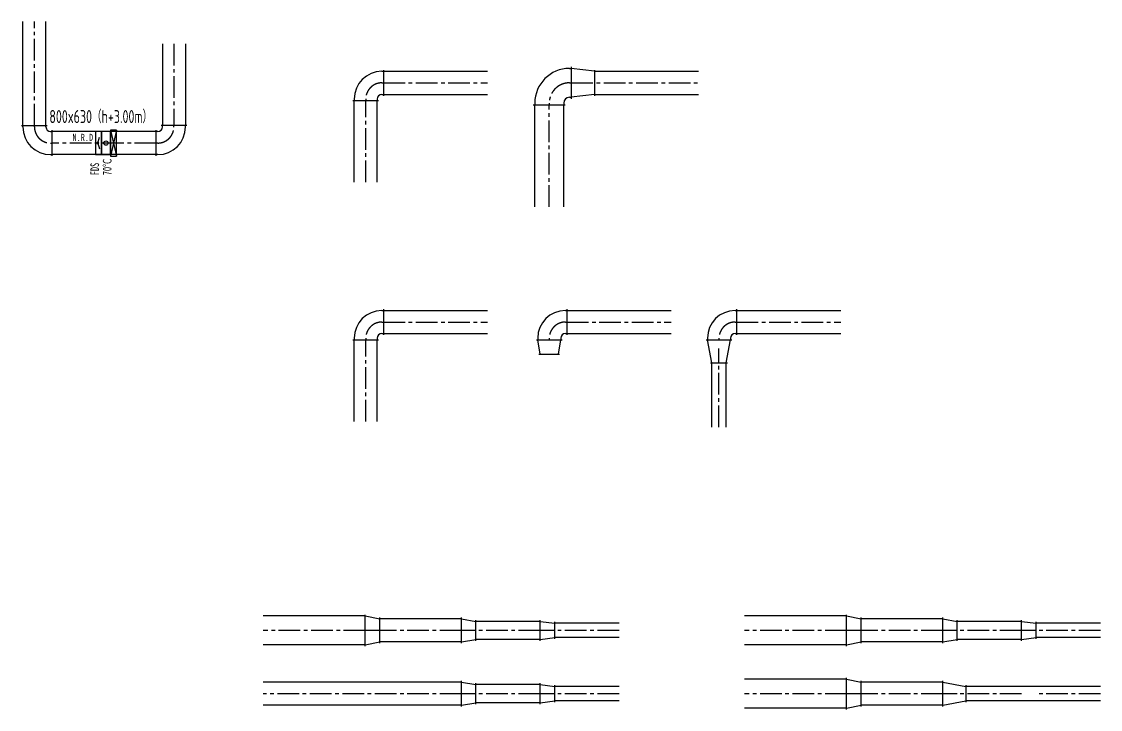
# Model space of a CAD drawing. Extents: x -51468 to 183161, y -105151 to 82504.
# Drawn here: x -32529 to 4841, y 58661 to 82504 of the extents above; entities that cross this region are included whole.
import ezdxf

# ---------------------------------------------------------------- set-up
doc = ezdxf.new("R2010")
doc.units = 0
doc.header["$LTSCALE"] = 1000
doc.header["$MEASUREMENT"] = 0
doc.linetypes.add('CENTER2', pattern=[1.125, 0.75, -0.125, 0.125, -0.125])
doc.layers.get('0').update_dxf_attribs({"linetype": 'CONTINUOUS'})
for name, color, linetype, plot in [('H-DAPP-FAPP', 3, 'CONTINUOUS', False), ('H-DIMS-FIRE', 7, 'CONTINUOUS', False), ('H-DUCT-FIRE', 20, 'CONTINUOUS', False), ('H-DUCT-FIRE-MID', 252, 'CONTINUOUS', False)]:
    doc.layers.add(name, color=color, linetype=linetype, plot=plot)
doc.layers.add('H-DAPP-FDAMP', color=161, linetype='CONTINUOUS')
doc.layers.add('H-HOLE', color=7, linetype='CONTINUOUS')
doc.styles.add('TH-STYLE1', font='', dxfattribs={"width": 0.7})
doc.styles.add('TH-STYLE3', font='tssdeng.shx', dxfattribs={"width": 0.7, "bigfont": 'tssdchn.shx'})
doc.styles.get('TH-STYLE1').set_extended_font_data('STFangsong')

# ---------------------------------------------------------------- blocks, each defined once
blk = doc.blocks.new('*U105')
at = {"color": 7}
blk.add_line((400, -260), (400, -60), dxfattribs=at)
blk.add_lwpolyline([(0, -320), (800, -320), (800, 0), (0, 0)], close=True)
blk.add_circle((400, -160), 75)
at = {"style": 'TH-STYLE1', "width": 0.7}
for s, p in [('FDS', (-714, 80)), ('70℃', (-714, -352))]:
    blk.add_text(s, height=300, dxfattribs=at).set_placement(p)
blk = doc.blocks.new('*U102')
blk.add_line((0, -200), (900, 0))
blk.add_lwpolyline([(0, 0), (0, -200), (900, -200), (900, 0), (0, 0), (900, -200)])
blk = doc.blocks.new('*U106')
for q in [(200, -65), (600, -65)]:
    blk.add_line((400, -125), q)
blk.add_lwpolyline([(0, -200), (800, -200), (800, 0), (0, 0)], close=True)
at = {"const_width": 50}
blk.add_lwpolyline([(375, -125, 1), (425, -125, 1)], format="xyb", close=True, dxfattribs=at)
at = {"insert": (80, -999), "char_height": 250, "width": 9.17, "attachment_point": 1, "rotation": 90, "style": 'TH-STYLE1'}
blk.add_mtext('N.R.D', dxfattribs=at)

msp = doc.modelspace()

# ---------------------------------------------------------------- linework, layer by layer
at = {"layer": 'H-DAPP-FAPP'}
for p, q in [((-19997.4799, 80824.1226), (-19997.4799, 79934.1226)), ((-13488.8722, 80935.3726), (-13488.8722, 79822.8726)), ((-12688.8722, 80824.1226), (-12688.8722, 79934.1226)), ((-21052.4799, 79769.1226), (-20162.4799, 79769.1226)), ((-14807.6222, 79616.6226), (-13695.1222, 79616.6226)), ((-32529.2856, 78902.7519), (-31639.2856, 78902.7519)), ((-26807.3233, 78902.7519), (-27697.3233, 78902.7519)), ((-31474.2856, 77847.7519), (-31474.2856, 78737.7519)), ((-27862.3233, 77847.7519), (-27862.3233, 78737.7519)), ((-19997.4799, 72531.988), (-19997.4799, 71641.988)), ((-13641.3722, 72531.988), (-13641.3722, 71641.988)), ((-7761.2832, 72531.988), (-7761.2832, 71641.988)), ((-21052.4799, 71476.988), (-20162.4799, 71476.988)), ((-14696.3722, 71476.988), (-13806.3722, 71476.988)), ((-8816.2832, 71476.988), (-7926.2832, 71476.988)), ((-14611.3722, 70976.988), (-13891.3722, 70976.988)), ((-8666.2832, 70676.988), (-8076.2832, 70676.988)), ((-20624.0422, 60854.294), (-20624.0422, 61944.294)), ((-20124.0422, 60954.294), (-20124.0422, 61844.294)), ((-17292.8116, 60954.294), (-17292.8116, 61844.294)), ((-16792.8116, 61039.294), (-16792.8116, 61759.294)), ((-14563.2175, 61039.294), (-14563.2175, 61759.294)), ((-14063.2175, 61104.294), (-14063.2175, 61694.294)), ((-3949.1504, 60854.294), (-3949.1504, 61944.294)), ((-3449.1504, 60954.294), (-3449.1504, 61844.294)), ((-617.9197, 60954.294), (-617.9197, 61844.294)), ((-117.9197, 61039.294), (-117.9197, 61759.294)), ((2111.6744, 61039.294), (2111.6744, 61759.294)), ((2611.6744, 61104.294), (2611.6744, 61694.294)), ((-17292.8116, 58760.5631), (-17292.8116, 59650.5631)), ((-16792.8116, 58845.5631), (-16792.8116, 59565.5631)), ((-14563.2175, 58845.5631), (-14563.2175, 59565.5631)), ((-14063.2175, 58910.5631), (-14063.2175, 59500.5631)), ((-3949.1504, 58660.5631), (-3949.1504, 59750.5631)), ((-3449.1504, 58760.5631), (-3449.1504, 59650.5631)), ((-617.9197, 58760.5631), (-617.9197, 59650.5631)), ((182.0803, 59500.5631), (182.0803, 58910.5631))]:
    msp.add_line(p, q, dxfattribs=at)
at = {"layer": 'H-DUCT-FIRE'}
for p, q in [((-32484.2856, 78902.7519), (-32484.2856, 82503.7223)), ((-31684.2856, 78902.7519), (-31684.2856, 82503.7223)), ((-27652.3233, 81733.9825), (-27652.3233, 78902.7519)), ((-26852.3233, 81733.9825), (-26852.3233, 78902.7519)), ((-20047.4799, 80779.1226), (-19997.4799, 80779.1226)), ((-19997.4799, 80779.1226), (-16385.5175, 80779.1226)), ((-19997.4799, 80779.1226), (-19997.4799, 79979.1226)), ((-13551.3722, 80879.1226), (-13488.8722, 80879.1226)), ((-13488.8722, 80879.1226), (-13488.8722, 79879.1226)), ((-12688.8722, 80779.1226), (-13488.8722, 80879.1226)), ((-12688.8722, 80779.1226), (-9076.9098, 80779.1226)), ((-20047.4799, 79979.1226), (-19997.4799, 79979.1226)), ((-19997.4799, 79979.1226), (-16385.5175, 79979.1226)), ((-12688.8722, 79979.1226), (-13488.8722, 79879.1226)), ((-12688.8722, 79979.1226), (-9076.9098, 79979.1226)), ((-21007.4799, 79819.1226), (-21007.4799, 79769.1226)), ((-21007.4799, 76937.892), (-21007.4799, 79769.1226)), ((-21007.4799, 79769.1226), (-20207.4799, 79769.1226)), ((-20207.4799, 79819.1226), (-20207.4799, 79769.1226)), ((-20207.4799, 76937.892), (-20207.4799, 79769.1226)), ((-14751.3722, 79679.1226), (-14751.3722, 79616.6226)), ((-14751.3722, 76077.5843), (-14751.3722, 79616.6226)), ((-14751.3722, 79616.6226), (-13751.3722, 79616.6226)), ((-13751.3722, 79679.1226), (-13751.3722, 79616.6226)), ((-13751.3722, 76077.5843), (-13751.3722, 79616.6226)), ((-13551.3722, 79879.1226), (-13488.8722, 79879.1226)), ((-32484.2856, 78902.7519), (-31684.2856, 78902.7519)), ((-32484.2856, 78852.7519), (-32484.2856, 78902.7519)), ((-31684.2856, 78852.7519), (-31684.2856, 78902.7519)), ((-26852.3233, 78902.7519), (-27652.3233, 78902.7519)), ((-27652.3233, 78852.7519), (-27652.3233, 78902.7519)), ((-26852.3233, 78852.7519), (-26852.3233, 78902.7519)), ((-31524.2856, 78692.7519), (-31474.2856, 78692.7519)), ((-27862.3233, 78692.7519), (-31474.2856, 78692.7519)), ((-31474.2856, 77892.7519), (-31474.2856, 78692.7519)), ((-27862.3233, 77892.7519), (-27862.3233, 78692.7519)), ((-27812.3233, 78692.7519), (-27862.3233, 78692.7519)), ((-31524.2856, 77892.7519), (-31474.2856, 77892.7519)), ((-27862.3233, 77892.7519), (-31474.2856, 77892.7519)), ((-27812.3233, 77892.7519), (-27862.3233, 77892.7519)), ((-20047.4799, 72486.988), (-19997.4799, 72486.988)), ((-19997.4799, 72486.988), (-16385.5175, 72486.988)), ((-19997.4799, 72486.988), (-19997.4799, 71686.988)), ((-13691.3722, 72486.988), (-13641.3722, 72486.988)), ((-13641.3722, 72486.988), (-10029.4098, 72486.988)), ((-13641.3722, 72486.988), (-13641.3722, 71686.988)), ((-7811.2832, 72486.988), (-7761.2832, 72486.988)), ((-7761.2832, 72486.988), (-4149.3209, 72486.988)), ((-7761.2832, 72486.988), (-7761.2832, 71686.988)), ((-21007.4799, 71526.988), (-21007.4799, 71476.988)), ((-21007.4799, 68645.7574), (-21007.4799, 71476.988)), ((-21007.4799, 71476.988), (-20207.4799, 71476.988)), ((-20207.4799, 71526.988), (-20207.4799, 71476.988)), ((-20207.4799, 68645.7574), (-20207.4799, 71476.988)), ((-20047.4799, 71686.988), (-19997.4799, 71686.988)), ((-19997.4799, 71686.988), (-16385.5175, 71686.988)), ((-14651.3722, 71526.988), (-14651.3722, 71476.988)), ((-14651.3722, 71476.988), (-13851.3722, 71476.988)), ((-14566.3722, 70976.988), (-14651.3722, 71476.988)), ((-13936.3722, 70976.988), (-13851.3722, 71476.988)), ((-13851.3722, 71526.988), (-13851.3722, 71476.988)), ((-13691.3722, 71686.988), (-13641.3722, 71686.988)), ((-13641.3722, 71686.988), (-10029.4098, 71686.988)), ((-8771.2832, 71526.988), (-8771.2832, 71476.988)), ((-8771.2832, 71476.988), (-7971.2832, 71476.988)), ((-8621.2832, 70676.988), (-8771.2832, 71476.988)), ((-8121.2832, 70676.988), (-7971.2832, 71476.988)), ((-7971.2832, 71526.988), (-7971.2832, 71476.988)), ((-7811.2832, 71686.988), (-7761.2832, 71686.988)), ((-7761.2832, 71686.988), (-4149.3209, 71686.988)), ((-8621.2832, 68447.3939), (-8621.2832, 70676.988)), ((-8121.2832, 68447.3939), (-8121.2832, 70676.988)), ((-20624.0422, 61899.294), (-24163.0805, 61899.294)), ((-20624.0422, 61899.294), (-20124.0422, 61799.294)), ((-17292.8116, 61799.294), (-20124.0422, 61799.294)), ((-17292.8116, 61799.294), (-16792.8116, 61714.294)), ((-14563.2175, 61714.294), (-16792.8116, 61714.294)), ((-14563.2175, 61714.294), (-14063.2175, 61649.294)), ((-3949.1504, 61899.294), (-7488.1886, 61899.294)), ((-3949.1504, 61899.294), (-3449.1504, 61799.294)), ((-617.9197, 61799.294), (-3449.1504, 61799.294)), ((-617.9197, 61799.294), (-117.9197, 61714.294)), ((2111.6744, 61714.294), (-117.9197, 61714.294)), ((2111.6744, 61714.294), (2611.6744, 61649.294)), ((-11833.6234, 61649.294), (-14063.2175, 61649.294)), ((4841.2685, 61649.294), (2611.6744, 61649.294)), ((-20624.0422, 60899.294), (-20124.0422, 60999.294)), ((-17292.8116, 60999.294), (-20124.0422, 60999.294)), ((-17292.8116, 60999.294), (-16792.8116, 61084.294)), ((-14563.2175, 61084.294), (-16792.8116, 61084.294)), ((-14563.2175, 61084.294), (-14063.2175, 61149.294)), ((-11833.6234, 61149.294), (-14063.2175, 61149.294)), ((-3949.1504, 60899.294), (-3449.1504, 60999.294)), ((-617.9197, 60999.294), (-3449.1504, 60999.294)), ((-617.9197, 60999.294), (-117.9197, 61084.294)), ((2111.6744, 61084.294), (-117.9197, 61084.294)), ((2111.6744, 61084.294), (2611.6744, 61149.294)), ((4841.2685, 61149.294), (2611.6744, 61149.294)), ((-20624.0422, 60899.294), (-24163.0805, 60899.294)), ((-3949.1504, 60899.294), (-7488.1886, 60899.294)), ((-17292.8116, 59605.5631), (-24163.0805, 59605.5631)), ((-17292.8116, 59605.5631), (-16792.8116, 59520.5631)), ((-14563.2175, 59520.5631), (-16792.8116, 59520.5631)), ((-14563.2175, 59520.5631), (-14063.2175, 59455.5631)), ((-11833.6234, 59455.5631), (-14063.2175, 59455.5631)), ((-3949.1504, 59705.5631), (-7488.1886, 59705.5631)), ((-3949.1504, 59705.5631), (-3449.1504, 59605.5631)), ((-617.9197, 59605.5631), (-3449.1504, 59605.5631)), ((-617.9197, 59605.5631), (182.0803, 59455.5631)), ((4841.2685, 59455.5631), (182.0803, 59455.5631)), ((-17292.8116, 58805.5631), (-24163.0805, 58805.5631)), ((-17292.8116, 58805.5631), (-16792.8116, 58890.5631)), ((-14563.2175, 58890.5631), (-16792.8116, 58890.5631)), ((-14563.2175, 58890.5631), (-14063.2175, 58955.5631)), ((-11833.6234, 58955.5631), (-14063.2175, 58955.5631)), ((-3949.1504, 58705.5631), (-7488.1886, 58705.5631)), ((-3949.1504, 58705.5631), (-3449.1504, 58805.5631)), ((-617.9197, 58805.5631), (-3449.1504, 58805.5631)), ((-617.9197, 58805.5631), (182.0803, 58955.5631)), ((4841.2685, 58955.5631), (182.0803, 58955.5631))]:
    msp.add_line(p, q, dxfattribs=at)
for centre, radius, start, end in [((-20047.4799, 79819.1226), 960, 90, 180), ((-13551.3722, 79679.1226), 1200, 90, 180), ((-20047.4799, 79819.1226), 160, 90, 180), ((-13551.3722, 79679.1226), 200, 90, 180), ((-31524.2856, 78852.7519), 960, 180, 270), ((-31524.2856, 78852.7519), 160, 180, 270), ((-27812.3233, 78852.7519), 960, 270, 0), ((-27812.3233, 78852.7519), 160, 270, 0), ((-20047.4799, 71526.988), 960, 90, 180), ((-13691.3722, 71526.988), 960, 90, 180), ((-7811.2832, 71526.988), 960, 90, 180), ((-20047.4799, 71526.988), 160, 90, 180), ((-13691.3722, 71526.988), 160, 90, 180), ((-7811.2832, 71526.988), 160, 90, 180)]:
    msp.add_arc(centre, radius, start, end, dxfattribs=at)
at = {"layer": 'H-DUCT-FIRE-MID', "linetype": 'CENTER2'}
for p, q in [((-32084.2856, 78902.7519), (-32084.2856, 82503.7223)), ((-27252.3233, 81733.9825), (-27252.3233, 78902.7519)), ((-20047.4799, 80379.1226), (-19997.4799, 80379.1226)), ((-19997.4799, 80379.1226), (-16385.5175, 80379.1226)), ((-13551.3722, 80379.1226), (-13488.8722, 80379.1226)), ((-13488.8722, 80379.1226), (-9076.9098, 80379.1226)), ((-20607.4799, 79819.1226), (-20607.4799, 79769.1226)), ((-20607.4799, 76937.892), (-20607.4799, 79769.1226)), ((-14251.3722, 79679.1226), (-14251.3722, 79616.6226)), ((-14251.3722, 76077.5843), (-14251.3722, 79616.6226)), ((-32084.2856, 78852.7519), (-32084.2856, 78902.7519)), ((-27252.3233, 78852.7519), (-27252.3233, 78902.7519)), ((-31524.2856, 78292.7519), (-31474.2856, 78292.7519)), ((-27862.3233, 78292.7519), (-31474.2856, 78292.7519)), ((-27812.3233, 78292.7519), (-27862.3233, 78292.7519)), ((-20047.4799, 72086.988), (-19997.4799, 72086.988)), ((-19997.4799, 72086.988), (-16385.5175, 72086.988)), ((-13691.3722, 72086.988), (-13641.3722, 72086.988)), ((-13641.3722, 72086.988), (-10029.4098, 72086.988)), ((-7811.2832, 72086.988), (-7761.2832, 72086.988)), ((-7761.2832, 72086.988), (-4149.3209, 72086.988)), ((-20607.4799, 71526.988), (-20607.4799, 71476.988)), ((-20607.4799, 68645.7574), (-20607.4799, 71476.988)), ((-14251.3722, 71526.988), (-14251.3722, 71476.988)), ((-8371.2832, 71526.988), (-8371.2832, 71476.988)), ((-8371.2832, 68447.3939), (-8371.2832, 71176.988)), ((-20624.0422, 61399.294), (-24163.0805, 61399.294)), ((-17292.8116, 61399.294), (-20124.0422, 61399.294)), ((-14563.2175, 61399.294), (-16792.8116, 61399.294)), ((-11833.6234, 61399.294), (-14063.2175, 61399.294)), ((-3949.1504, 61399.294), (-7488.1886, 61399.294)), ((-617.9197, 61399.294), (-3449.1504, 61399.294)), ((2111.6744, 61399.294), (-117.9197, 61399.294)), ((4841.2685, 61399.294), (2611.6744, 61399.294)), ((-17292.8116, 59205.5631), (-24163.0805, 59205.5631)), ((-14563.2175, 59205.5631), (-16792.8116, 59205.5631)), ((-11833.6234, 59205.5631), (-14063.2175, 59205.5631)), ((-3949.1504, 59205.5631), (-7488.1886, 59205.5631)), ((-617.9197, 59205.5631), (-3449.1504, 59205.5631)), ((2111.6744, 59205.5631), (-117.9197, 59205.5631)), ((4841.2685, 59205.5631), (2611.6744, 59205.5631))]:
    msp.add_line(p, q, dxfattribs=at)
at = {"layer": 'H-DUCT-FIRE-MID'}
for p, q in [((-20124.0422, 61399.294), (-20624.0422, 61399.294)), ((-16792.8116, 61399.294), (-17292.8116, 61399.294)), ((-14063.2175, 61399.294), (-14563.2175, 61399.294)), ((-3449.1504, 61399.294), (-3949.1504, 61399.294)), ((-117.9197, 61399.294), (-617.9197, 61399.294)), ((2611.6744, 61399.294), (2111.6744, 61399.294)), ((-16792.8116, 59205.5631), (-17292.8116, 59205.5631)), ((-14063.2175, 59205.5631), (-14563.2175, 59205.5631)), ((-3449.1504, 59205.5631), (-3949.1504, 59205.5631)), ((-117.9197, 59205.5631), (-617.9197, 59205.5631))]:
    msp.add_line(p, q, dxfattribs=at)
at = {"layer": 'H-DUCT-FIRE-MID', "linetype": 'CENTER2'}
for centre, radius, start, end in [((-20047.4799, 79819.1226), 560, 90, 180), ((-13551.3722, 79679.1226), 700, 90, 180), ((-31524.2856, 78852.7519), 560, 180, 270), ((-27812.3233, 78852.7519), 560, 270, 0), ((-20047.4799, 71526.988), 560, 90, 180), ((-13691.3722, 71526.988), 560, 90, 180), ((-7811.2832, 71526.988), 560, 90, 180)]:
    msp.add_arc(centre, radius, start, end, dxfattribs=at)

# ---------------------------------------------------------------- block references
at = {"layer": 'H-DAPP-FDAMP'}
for name, p, rotation in [('*U106', (-29765.919, 78692.7519), 270), ('*U105', (-29765.919, 77892.7519), 90)]:
    msp.add_blockref(name, p, dxfattribs=dict(at, rotation=rotation))
at = {"layer": 'H-HOLE', "rotation": 270}
msp.add_blockref('*U102', (-29245.919, 78742.7519), dxfattribs=at)

# ---------------------------------------------------------------- texts
at = {"layer": 'H-DIMS-FIRE', "style": 'TH-STYLE3', "width": 0.7}
msp.add_text('800x630（h+3.00m）', height=450, dxfattribs=at).set_placement((-31567.2886, 78986.0282))

doc.saveas('drawing.dxf')
